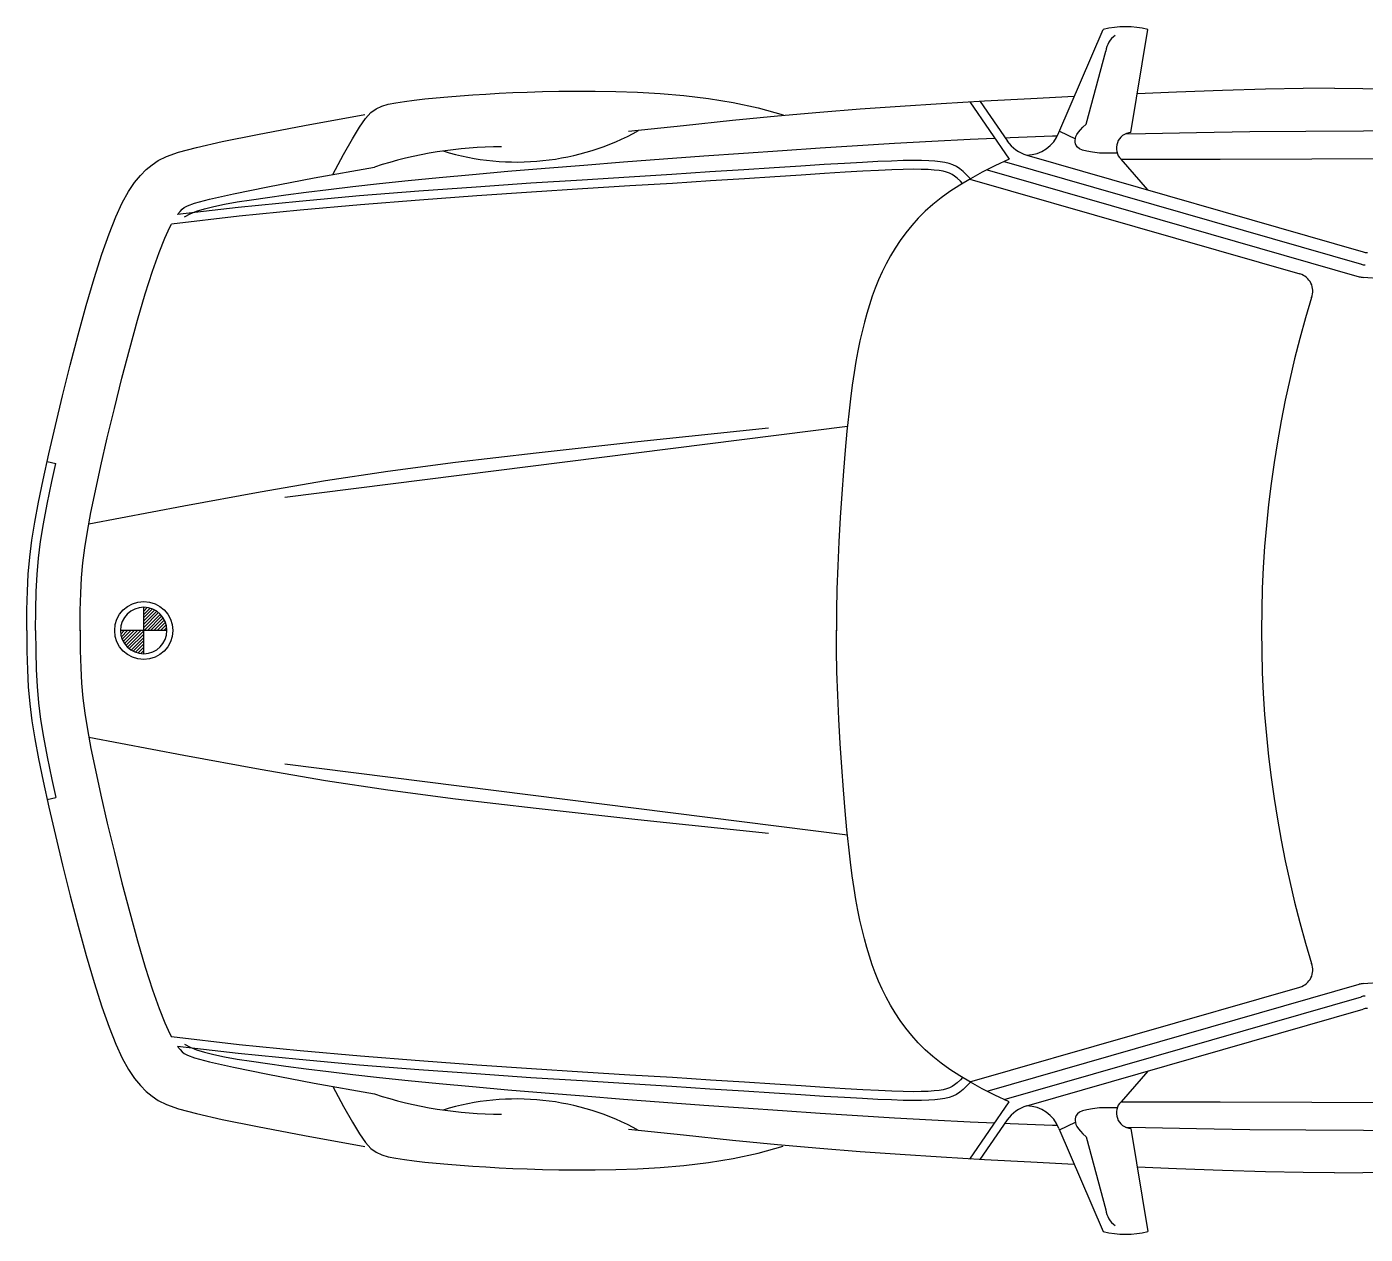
# Model space of a CAD drawing. Extents: x 3 to 475, y -96 to 96.
# Drawn here: x 2.6 to 214.6, y -95.6 to 95.6 of the extents above; entities that cross this region are included whole.
import ezdxf

# ---------------------------------------------------------------- set-up
doc = ezdxf.new("R2010")
doc.units = 0
doc.header["$LTSCALE"] = 50
doc.header["$MEASUREMENT"] = 0
doc.layers.get('0').update_dxf_attribs({"linetype": 'CONTINUOUS'})

# ---------------------------------------------------------------- blocks, each defined once
blk = doc.blocks.new('*X1')
at = {"color": 0}
for p, q in [((59.008, 114.87), (59.139, 115)), ((59.031, 114.751), (59.28, 115)), ((59.065, 114.644), (59.421, 115)), ((59.109, 114.546), (59.563, 115)), ((59.161, 114.456), (59.704, 115)), ((59.22, 114.374), (59.846, 115)), ((59.286, 114.299), (59.987, 115)), ((59.36, 114.232), (60, 114.871)), ((59.441, 114.171), (60, 114.73)), ((59.529, 114.118), (60, 114.589)), ((59.626, 114.073), (60, 114.447)), ((59.731, 114.037), (60, 114.306)), ((59.847, 114.012), (60, 114.164)), ((59.977, 114), (60, 114.023))]:
    blk.add_line(p, q, dxfattribs=at)
blk = doc.blocks.new('*X0')
at = {"color": 0}
for p, q in [((60, 115.861), (60.13, 115.992)), ((60, 115.72), (60.249, 115.969)), ((60, 115.579), (60.356, 115.935)), ((60, 115.437), (60.454, 115.891)), ((60, 115.296), (60.544, 115.839)), ((60, 115.154), (60.626, 115.78)), ((60, 115.013), (60.701, 115.714)), ((60.129, 115), (60.768, 115.64)), ((60.27, 115), (60.829, 115.559)), ((60.411, 115), (60.882, 115.471)), ((60.553, 115), (60.927, 115.374)), ((60.694, 115), (60.963, 115.269)), ((60.836, 115), (60.988, 115.153)), ((60.977, 115), (61, 115.023))]:
    blk.add_line(p, q, dxfattribs=at)

msp = doc.modelspace()

# ---------------------------------------------------------------- linework, layer by layer
at = {"color": 0, "linetype": 'ByBlock'}
for p, q in [((166.05, 78.89), (173.1, 95.23)), ((177.48, 78.88), (180.15, 95.23)), ((170.41, 80.19), (173.5, 91.79)), ((151.96, 83.73), (158.16, 74.66)), ((153.6, 83.82), (157.9, 77.54)), ((166.14, 79.1), (168.68, 77.91)), ((157.37, 74.29), (213.98, 58.01)), ((160.99, 75.3), (214.27, 59.98)), ((175.3, 75.63), (172.5, 75.63)), ((180.15, 69.79), (175.92, 74.66)), ((154.72, 73), (213.64, 56.05)), ((151.96, 71.52), (204.25, 56.48)), ((43.43, 21.13), (132.57, 32.38)), ((5.79, 26.78), (7.16, 26.48)), ((21.08, 0), (21.08, 3.68)), ((21.08, 0), (17.4, 0)), ((24.76, 0), (21.08, 0)), ((21.08, -3.68), (21.08, 0)), ((43.43, -21.13), (132.57, -32.38)), ((5.79, -26.78), (7.16, -26.48)), ((151.96, -71.52), (204.25, -56.48)), ((154.72, -73), (213.64, -56.05)), ((157.37, -74.29), (213.98, -58.01)), ((160.99, -75.3), (214.27, -59.98)), ((180.15, -69.79), (175.92, -74.66)), ((151.96, -83.73), (158.16, -74.66)), ((175.3, -75.63), (172.5, -75.63)), ((153.6, -83.82), (157.9, -77.54)), ((166.14, -79.1), (168.68, -77.91)), ((166.05, -78.89), (173.1, -95.23)), ((170.41, -80.19), (173.5, -91.79)), ((177.48, -78.88), (180.15, -95.23))]:
    msp.add_line(p, q, dxfattribs=at)
for points in [[(51.04, 72.22), (52.75, 75.4), (54.13, 77.88), (55.27, 79.75), (56.22, 81.1), (57.08, 82.04), (57.91, 82.67), (58.79, 83.08), (59.8, 83.36), (61, 83.61), (62.38, 83.83), (63.92, 84.04), (65.59, 84.23), (67.39, 84.4), (69.27, 84.56), (71.23, 84.71), (73.23, 84.85), (75.27, 84.98), (77.37, 85.11), (79.55, 85.22), (81.83, 85.31), (84.26, 85.38), (86.85, 85.43), (89.63, 85.45), (92.62, 85.43), (95.86, 85.39), (99.3, 85.27), (102.92, 85.07), (106.67, 84.75), (110.53, 84.28), (114.46, 83.64), (118.41, 82.79), (122.36, 81.72)], [(209.74, 85.92), (204.75, 85.88), (198.77, 85.75), (192, 85.55), (184.68, 85.29), (178.48, 85.03)], [(209.74, 85.92), (214.21, 85.86), (221.05, 85.7)], [(168.51, 84.59), (161.6, 84.25), (154.27, 83.86), (147.42, 83.46), (140.93, 83.04), (134.57, 82.58), (128.17, 82.06), (121.5, 81.46), (114.37, 80.77), (106.57, 79.97), (97.9, 79.04)], [(2.55, 0), (2.56, 3.28), (2.64, 6.22), (2.78, 8.95), (3.02, 11.6), (3.36, 14.29), (3.81, 17.16), (4.41, 20.31), (5.15, 23.89), (6.05, 27.97), (7.08, 32.46), (8.22, 37.2), (9.43, 42.05), (10.69, 46.86), (11.97, 51.49), (13.22, 55.79), (14.44, 59.62), (15.58, 62.86), (16.66, 65.55), (17.69, 67.75), (18.67, 69.53), (19.63, 70.95), (20.56, 72.09), (21.48, 73.01), (22.4, 73.77), (23.38, 74.44), (24.68, 75.09), (26.59, 75.77), (29.43, 76.54), (33.5, 77.46), (39.1, 78.6), (46.54, 80), (56.11, 81.74)], [(172.5, 75.63), (171.37, 75.76), (170.48, 75.92), (169.81, 76.11), (169.33, 76.33), (169, 76.57), (168.8, 76.82), (168.7, 77.09), (168.65, 77.37), (168.65, 77.65), (168.68, 77.94), (168.77, 78.25), (168.92, 78.57), (169.15, 78.93), (169.47, 79.31), (169.88, 79.73), (170.41, 80.19)], [(176.64, 78.68), (179.76, 78.75), (187.84, 78.91), (196.32, 79.03), (205.16, 79.13), (214.3, 79.18), (223.69, 79.2)], [(27.56, 65.55), (28.42, 66.01), (29.46, 66.43), (30.71, 66.82), (32.18, 67.18), (33.9, 67.54), (35.88, 67.89), (38.15, 68.25), (40.71, 68.62), (43.6, 69.02), (46.81, 69.44), (50.34, 69.87), (54.22, 70.33), (58.43, 70.79), (62.99, 71.27), (67.9, 71.76), (73.17, 72.25), (78.78, 72.75), (84.69, 73.25), (90.81, 73.74), (97.08, 74.23), (103.43, 74.71), (109.79, 75.18), (116.09, 75.62), (122.26, 76.05), (128.26, 76.46), (134.14, 76.84), (140, 77.19), (145.93, 77.52), (152.02, 77.83), (155.88, 77.99)], [(157.54, 78.07), (158.36, 78.1), (165.04, 78.35), (165.83, 78.37)], [(152.05, 71.58), (151.45, 72.2), (150.89, 72.72), (150.35, 73.15), (149.82, 73.49), (149.26, 73.76), (148.66, 73.98), (148, 74.14), (147.26, 74.26), (146.42, 74.36), (145.44, 74.42), (144.3, 74.46), (142.96, 74.47), (141.38, 74.44), (139.54, 74.38), (137.4, 74.29), (134.94, 74.16), (132.11, 74), (128.86, 73.8), (125.16, 73.57), (120.95, 73.29), (116.17, 72.98), (110.79, 72.64), (104.75, 72.25), (98, 71.83), (90.52, 71.36), (82.4, 70.85), (73.74, 70.26), (64.66, 69.6), (55.28, 68.85), (45.71, 67.99), (36.05, 67.02), (26.43, 65.91)], [(158.16, 74.66), (155.93, 73.62), (153.9, 72.59), (152.05, 71.58), (150.36, 70.57), (148.81, 69.56), (147.4, 68.53), (146.1, 67.49), (144.9, 66.41), (143.79, 65.31), (142.77, 64.17), (141.81, 63), (140.93, 61.8), (140.12, 60.58), (139.38, 59.35), (138.7, 58.09), (138.07, 56.83), (137.49, 55.55), (136.97, 54.26), (136.48, 52.95), (136.04, 51.61), (135.63, 50.24), (135.25, 48.83), (134.89, 47.38), (134.55, 45.87), (134.23, 44.3), (133.92, 42.64), (133.62, 40.85), (133.33, 38.88), (133.04, 36.71), (132.76, 34.3), (132.49, 31.6), (132.21, 28.59), (131.94, 25.25), (131.67, 21.64), (131.42, 17.88), (131.2, 14.04), (131.02, 10.24), (130.89, 6.56), (130.82, 3.1), (130.81, -0.04)], [(175.92, 74.66), (191.63, 74.65), (206.14, 74.7), (219.54, 74.79)], [(150.81, 70.84), (150.46, 71.2), (149.97, 71.65), (149.53, 72), (149.13, 72.26), (148.71, 72.46), (148.26, 72.62), (147.72, 72.76), (147.07, 72.86), (146.29, 72.95), (145.37, 73.01), (144.27, 73.05), (142.96, 73.06), (141.41, 73.03), (139.59, 72.97), (137.47, 72.88), (135.01, 72.76), (132.19, 72.6), (128.95, 72.4), (125.25, 72.16), (121.04, 71.89), (116.26, 71.58), (110.88, 71.23), (104.84, 70.84), (98.09, 70.42), (90.61, 69.96), (82.49, 69.44), (73.84, 68.86), (64.77, 68.2), (55.4, 67.45), (45.84, 66.59), (36.2, 65.62), (25.49, 64.38)], [(26.43, 65.91), (26.83, 66.4), (27.17, 66.74), (27.51, 67.02), (27.69, 67.14), (27.99, 67.29), (29.12, 67.69), (31.48, 68.33), (35.28, 69.2), (40.72, 70.3), (48.07, 71.69), (57.62, 73.41)], [(11.01, -0.03), (11.02, 3.16), (11.09, 5.89), (11.22, 8.35), (11.43, 10.7), (11.73, 13.1), (12.15, 15.71), (12.7, 18.67), (13.42, 22.12), (14.3, 26.11), (15.31, 30.52), (16.43, 35.18), (17.63, 39.95), (18.86, 44.67), (20.1, 49.18), (21.31, 53.33), (22.46, 56.93), (23.5, 59.87), (24.42, 62.18), (25.23, 63.91), (25.49, 64.38)], [(12.37, 16.91), (27.43, 19.76), (39.5, 21.98), (49.86, 23.75), (59.76, 25.25), (70.46, 26.66), (83.24, 28.16), (99.34, 29.92), (120.04, 32.13)], [(3.96, -0.01), (3.97, 3.26), (4.04, 6.17), (4.19, 8.85), (4.42, 11.45), (4.75, 14.09), (5.2, 16.91), (5.79, 20.04), (6.53, 23.6), (7.16, 26.48)], [(2.55, 0), (2.56, -3.28), (2.64, -6.22), (2.78, -8.95), (3.02, -11.6), (3.36, -14.29), (3.81, -17.16), (4.41, -20.31), (5.15, -23.89), (6.05, -27.97), (7.08, -32.46), (8.22, -37.2), (9.43, -42.05), (10.69, -46.86), (11.97, -51.49), (13.22, -55.79), (14.44, -59.62), (15.58, -62.86), (16.66, -65.55), (17.69, -67.75), (18.67, -69.53), (19.63, -70.95), (20.56, -72.09), (21.48, -73.01), (22.4, -73.77), (23.38, -74.44), (24.68, -75.09), (26.59, -75.77), (29.43, -76.54), (33.5, -77.46), (39.1, -78.6), (46.54, -80), (56.11, -81.74)], [(3.96, 0.01), (3.97, -3.26), (4.04, -6.17), (4.19, -8.85), (4.42, -11.45), (4.75, -14.09), (5.2, -16.91), (5.79, -20.04), (6.53, -23.6), (7.16, -26.48)], [(11.01, 0.03), (11.02, -3.16), (11.09, -5.89), (11.22, -8.35), (11.43, -10.7), (11.73, -13.1), (12.15, -15.71), (12.7, -18.67), (13.42, -22.12), (14.3, -26.11), (15.31, -30.52), (16.43, -35.18), (17.63, -39.95), (18.86, -44.67), (20.1, -49.18), (21.31, -53.33), (22.46, -56.93), (23.5, -59.87), (24.42, -62.18), (25.23, -63.91), (25.49, -64.38)], [(158.16, -74.66), (155.93, -73.62), (153.9, -72.59), (152.05, -71.58), (150.36, -70.57), (148.81, -69.56), (147.4, -68.53), (146.1, -67.49), (144.9, -66.41), (143.79, -65.31), (142.77, -64.17), (141.81, -63), (140.93, -61.8), (140.12, -60.58), (139.38, -59.35), (138.7, -58.09), (138.07, -56.83), (137.49, -55.55), (136.97, -54.26), (136.48, -52.95), (136.04, -51.61), (135.63, -50.24), (135.25, -48.83), (134.89, -47.38), (134.55, -45.87), (134.23, -44.3), (133.92, -42.64), (133.62, -40.85), (133.33, -38.88), (133.04, -36.71), (132.76, -34.3), (132.49, -31.6), (132.21, -28.59), (131.94, -25.25), (131.67, -21.64), (131.42, -17.88), (131.2, -14.04), (131.02, -10.24), (130.89, -6.56), (130.82, -3.1), (130.81, 0.04)], [(12.37, -16.91), (27.43, -19.76), (39.5, -21.98), (49.86, -23.75), (59.76, -25.25), (70.46, -26.66), (83.24, -28.16), (99.34, -29.92), (120.04, -32.13)], [(150.81, -70.84), (150.46, -71.2), (149.97, -71.65), (149.53, -72), (149.13, -72.26), (148.71, -72.46), (148.26, -72.62), (147.72, -72.76), (147.07, -72.86), (146.29, -72.95), (145.37, -73.01), (144.27, -73.05), (142.96, -73.06), (141.41, -73.03), (139.59, -72.97), (137.47, -72.88), (135.01, -72.76), (132.19, -72.6), (128.95, -72.4), (125.25, -72.16), (121.04, -71.89), (116.26, -71.58), (110.88, -71.23), (104.84, -70.84), (98.09, -70.42), (90.61, -69.96), (82.49, -69.44), (73.84, -68.86), (64.77, -68.2), (55.4, -67.45), (45.84, -66.59), (36.2, -65.62), (25.49, -64.38)], [(27.56, -65.55), (28.42, -66.01), (29.46, -66.43), (30.71, -66.82), (32.18, -67.18), (33.9, -67.54), (35.88, -67.89), (38.15, -68.25), (40.71, -68.62), (43.6, -69.02), (46.81, -69.44), (50.34, -69.87), (54.22, -70.33), (58.43, -70.79), (62.99, -71.27), (67.9, -71.76), (73.17, -72.25), (78.78, -72.75), (84.69, -73.25), (90.81, -73.74), (97.08, -74.23), (103.43, -74.71), (109.79, -75.18), (116.09, -75.62), (122.26, -76.05), (128.26, -76.46), (134.14, -76.84), (140, -77.19), (145.93, -77.52), (152.02, -77.83), (155.88, -77.99)], [(152.05, -71.58), (151.45, -72.2), (150.89, -72.72), (150.35, -73.15), (149.82, -73.49), (149.26, -73.76), (148.66, -73.98), (148, -74.14), (147.26, -74.26), (146.42, -74.36), (145.44, -74.42), (144.3, -74.46), (142.96, -74.47), (141.38, -74.44), (139.54, -74.38), (137.4, -74.29), (134.94, -74.16), (132.11, -74), (128.86, -73.8), (125.16, -73.57), (120.95, -73.29), (116.17, -72.98), (110.79, -72.64), (104.75, -72.25), (98, -71.83), (90.52, -71.36), (82.4, -70.85), (73.74, -70.26), (64.66, -69.6), (55.28, -68.85), (45.71, -67.99), (36.05, -67.02), (26.43, -65.91)], [(26.43, -65.91), (26.83, -66.4), (27.17, -66.74), (27.51, -67.02), (27.69, -67.14), (27.99, -67.29), (29.12, -67.69), (31.48, -68.33), (35.28, -69.2), (40.72, -70.3), (48.07, -71.69), (57.62, -73.41)], [(51.04, -72.22), (52.75, -75.4), (54.13, -77.88), (55.27, -79.75), (56.22, -81.1), (57.08, -82.04), (57.91, -82.67), (58.79, -83.08), (59.8, -83.36), (61, -83.61), (62.38, -83.83), (63.92, -84.04), (65.59, -84.23), (67.39, -84.4), (69.27, -84.56), (71.23, -84.71), (73.23, -84.85), (75.27, -84.98), (77.37, -85.11), (79.55, -85.22), (81.83, -85.31), (84.26, -85.38), (86.85, -85.43), (89.63, -85.45), (92.62, -85.43), (95.86, -85.39), (99.3, -85.27), (102.92, -85.07), (106.67, -84.75), (110.53, -84.28), (114.46, -83.64), (118.41, -82.79), (122.36, -81.72)], [(172.5, -75.63), (171.37, -75.76), (170.48, -75.92), (169.81, -76.11), (169.33, -76.33), (169, -76.57), (168.8, -76.82), (168.7, -77.09), (168.65, -77.37), (168.65, -77.65), (168.68, -77.94), (168.77, -78.25), (168.92, -78.57), (169.15, -78.93), (169.47, -79.31), (169.88, -79.73), (170.41, -80.19)], [(175.92, -74.66), (191.63, -74.65), (206.14, -74.7), (219.54, -74.79)], [(157.54, -78.07), (158.36, -78.1), (165.04, -78.35), (165.83, -78.37)], [(168.51, -84.59), (161.6, -84.25), (154.27, -83.86), (147.42, -83.46), (140.93, -83.04), (134.57, -82.58), (128.17, -82.06), (121.5, -81.46), (114.37, -80.77), (106.57, -79.97), (97.9, -79.04)], [(176.64, -78.68), (179.76, -78.75), (187.84, -78.91), (196.32, -79.03), (205.16, -79.13), (214.3, -79.18), (223.69, -79.2)], [(209.74, -85.92), (204.75, -85.88), (198.77, -85.75), (192, -85.55), (184.68, -85.29), (178.48, -85.03)], [(209.74, -85.92), (214.21, -85.86), (221.05, -85.7)]]:
    msp.add_lwpolyline(points, dxfattribs=at)
msp.add_circle((21.08, 0), 4.6, dxfattribs=at)
for centre, radius, start, end in [((176.62, 80.38), 15.27, 76.6384, 103.3301), ((176.94, 91.41), 3.46, 124.2483, 173.7927), ((80.19, 114.03), 39.81, 252.9447, 298.9977), ((160.86, 80.85), 5.55, 271.3418, 339.2758), ((177.64, 76.42), 2.47, 93.7815, 225.6919), ((77.64, 12.49), 64.13, 89.8978, 108.1917), ((162.55, 80.72), 5.64, 214.3739, 253.9531), ((215.05, 62.69), 2.82, 253.9531, 268.02), ((214.75, 60.72), 2.82, 253.9531, 266.7656), ((203.47, 53.77), 2.82, 338.7574, 73.9531), ((214.42, 58.76), 2.82, 253.9531, 266.7621), ((423.39, 3752.69), 3702.65, 266.76213, 269.76925), ((377.27, 0), 179.11, 162.8713, 197.1287), ((21.08, 0), 3.68, 90, 180), ((21.08, 0), 3.68, 0, 90), ((21.08, 0), 3.68, 180, 270), ((21.08, 0), 3.68, 270, 0), ((423.39, -3752.69), 3702.65, 90.23075, 93.23787), ((203.47, -53.77), 2.82, 286.0469, 21.2426), ((214.42, -58.76), 2.82, 93.2379, 106.0469), ((214.75, -60.72), 2.82, 93.2344, 106.0469), ((215.05, -62.69), 2.82, 91.98, 106.0469), ((77.64, -12.49), 64.13, 251.8083, 270.1022), ((80.19, -114.03), 39.81, 61.0023, 107.0553), ((162.55, -80.72), 5.64, 106.0469, 145.6261), ((160.86, -80.85), 5.55, 20.7242, 88.6582), ((177.64, -76.42), 2.47, 134.3081, 266.2185), ((176.94, -91.41), 3.46, 186.2073, 235.7517), ((176.62, -80.38), 15.27, 256.6699, 283.3616)]:
    msp.add_arc(centre, radius, start, end, dxfattribs=at)

# ---------------------------------------------------------------- block references
at = {"color": 0, "linetype": 'ByBlock', "xscale": 3.683919149455453, "yscale": 3.683919149455453, "zscale": 3.683919149455453, "rotation": 180}
for name in ['*X1', '*X0']:
    msp.add_blockref(name, (242.12, 423.65), dxfattribs=at)

doc.saveas('drawing.dxf')
